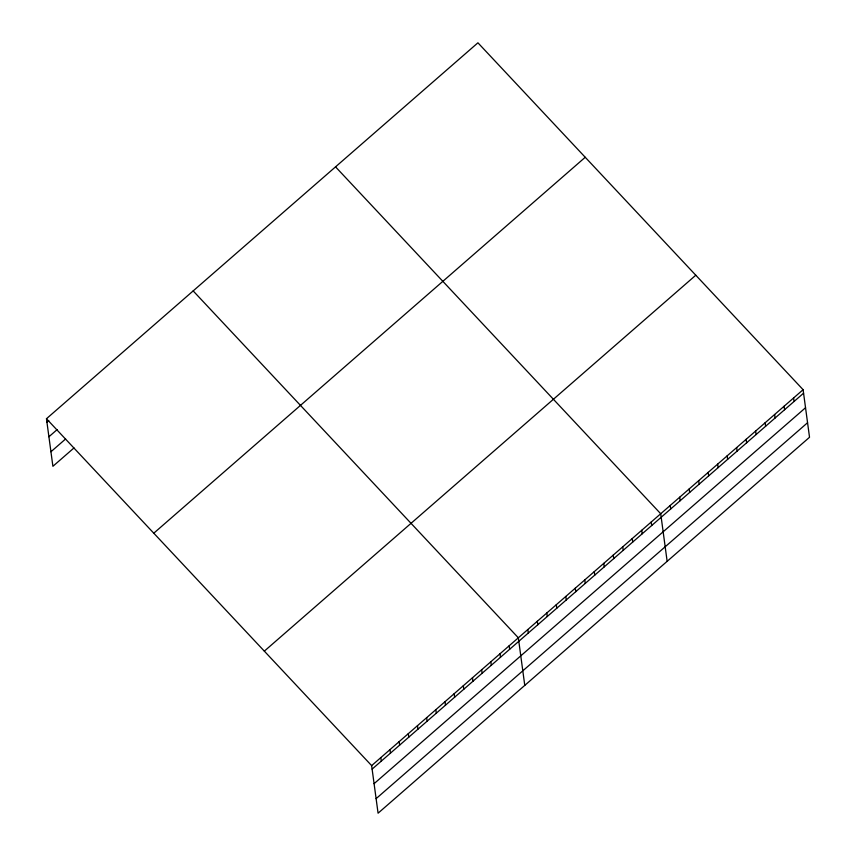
<?xml version="1.0" encoding="UTF-8"?>
<svg xmlns="http://www.w3.org/2000/svg" width="856" height="856" viewBox="0 0 856 856"><rect width="100%" height="100%" fill="white"/><g stroke="black" fill="none" stroke-linecap="round" stroke-linejoin="round"><path stroke-width="1.28" d="M46.47 418.723L477.926 42.8L803.099 389.694L809.53 437.277L378.074 813.2L371.643 765.617L46.47 418.723L52.901 466.306L73.991 447.934M46.941 422.222L48.781 420.628M48.91 436.774L57.159 429.584M50.932 451.765L65.602 438.978M153.78 533.202L585.226 157.279M264.333 651.138L695.789 275.215M371.643 765.617L803.099 389.694M372.114 769.116L803.57 393.193M374.083 783.668L805.539 407.734M376.105 798.648L807.561 422.725M335.541 166.856L660.714 513.75L667.145 561.333M193.167 290.912L518.34 637.806L524.771 685.389M793.608 397.965L794.079 401.464M784.117 406.236L784.588 409.735M774.616 414.507L775.097 418.006M765.125 422.768L765.606 426.267M755.634 431.039L756.105 434.538M746.143 439.31L746.614 442.809M736.652 447.581L737.123 451.08M727.161 455.852L727.632 459.351M717.67 464.123L718.141 467.622M708.18 472.394L708.65 475.893M698.689 480.665L699.159 484.164M689.198 488.937L689.668 492.435M679.696 497.208L680.178 500.707M670.205 505.479L670.687 508.978M651.223 522.021L651.694 525.52M641.733 530.292L642.203 533.791M632.242 538.563L632.712 542.062M622.751 546.824L623.222 550.322M613.26 555.095L613.731 558.593M603.769 563.366L604.24 566.865M594.278 571.637L594.749 575.136M584.776 579.908L585.258 583.407M575.285 588.179L575.767 591.678M565.795 596.45L566.265 599.949M556.304 604.721L556.775 608.22M546.813 612.992L547.284 616.491M537.322 621.263L537.793 624.762M527.831 629.535L528.302 633.033M509.17 645.788L509.641 649.287M500 653.781L500.471 657.28M490.83 661.763L491.301 665.262M481.661 669.756L482.142 673.255M472.491 677.749L472.972 681.248M463.331 685.731L463.802 689.23M454.161 693.724L454.632 697.223M444.992 701.706L445.462 705.205M435.822 709.699L436.293 713.198M426.652 717.681L427.123 721.18M417.482 725.674L417.953 729.173M408.312 733.667L408.794 737.166M399.153 741.649L399.624 745.148M389.983 749.642L390.454 753.141M380.813 757.624L381.284 761.123"/></g></svg>
